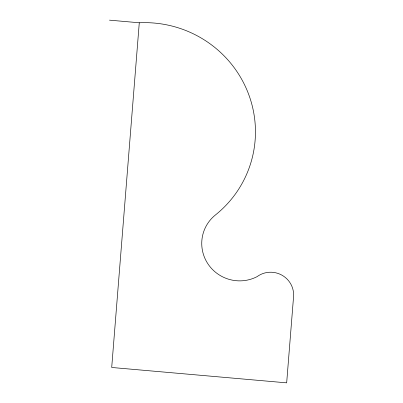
<?xml version="1.0" encoding="UTF-8"?>
<svg xmlns="http://www.w3.org/2000/svg" width="403" height="403" viewBox="0 0 403 403"><rect width="100%" height="100%" fill="white"/><g stroke="black" fill="none" stroke-linecap="round" stroke-linejoin="round"><path stroke-width="0.6" d="M139.282 22.775L111.702 367.476L286.669 382.85L293.56 296.673A22.82 22.422 18 0 0 281.757 275.073A22.82 22.422 18 0 0 257.049 276.67A37.645 36.99 18 0 1 208.089 264.106A37.645 36.99 18 0 1 215.449 214.96A109.838 107.928 18 0 0 247.88 92.312A109.838 107.928 18 0 0 139.282 22.775L109.44 20.15"/></g></svg>
